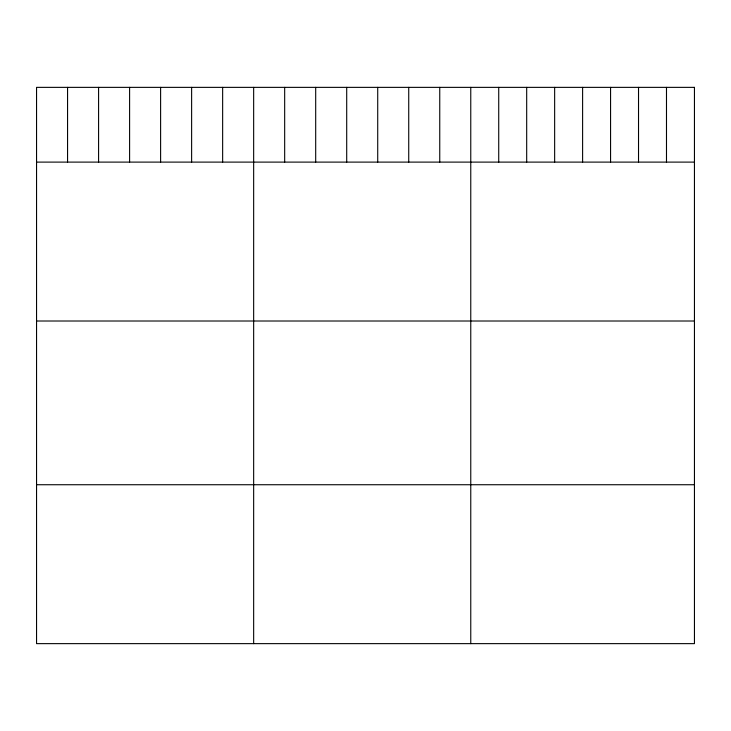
<?xml version="1.0" encoding="UTF-8"?>
<svg xmlns="http://www.w3.org/2000/svg" width="731" height="731" viewBox="0 0 731 731"><rect width="100%" height="100%" fill="white"/><g stroke="black" fill="none" stroke-linecap="round" stroke-linejoin="round"><path stroke-width="1.1" d="M36.55 162.108L694.45 162.108M36.55 321.01L694.45 321.01M36.55 484.735L694.45 484.735M666.489 87.364L666.489 162.108M638.528 87.364L638.528 162.108M610.568 87.364L610.568 162.108M582.607 87.364L582.607 162.108M554.646 87.364L554.646 162.108M526.685 87.364L526.685 162.108M498.725 87.364L498.725 162.108M470.764 87.364L470.764 643.636M439.751 87.364L439.751 162.108M408.73 87.364L408.73 162.108M377.717 87.364L377.717 162.108M346.704 87.364L346.704 162.108M315.691 87.364L315.691 162.108M284.67 87.364L284.67 162.108M253.657 87.364L253.657 643.636M222.644 87.364L222.644 162.108M191.623 87.364L191.623 162.108M160.61 87.364L160.61 162.108M129.597 87.364L129.597 162.108M98.584 87.364L98.584 162.108M67.563 87.364L67.563 162.108M694.45 87.364L36.55 87.364L36.55 643.636L694.45 643.636L694.45 87.364"/></g></svg>
